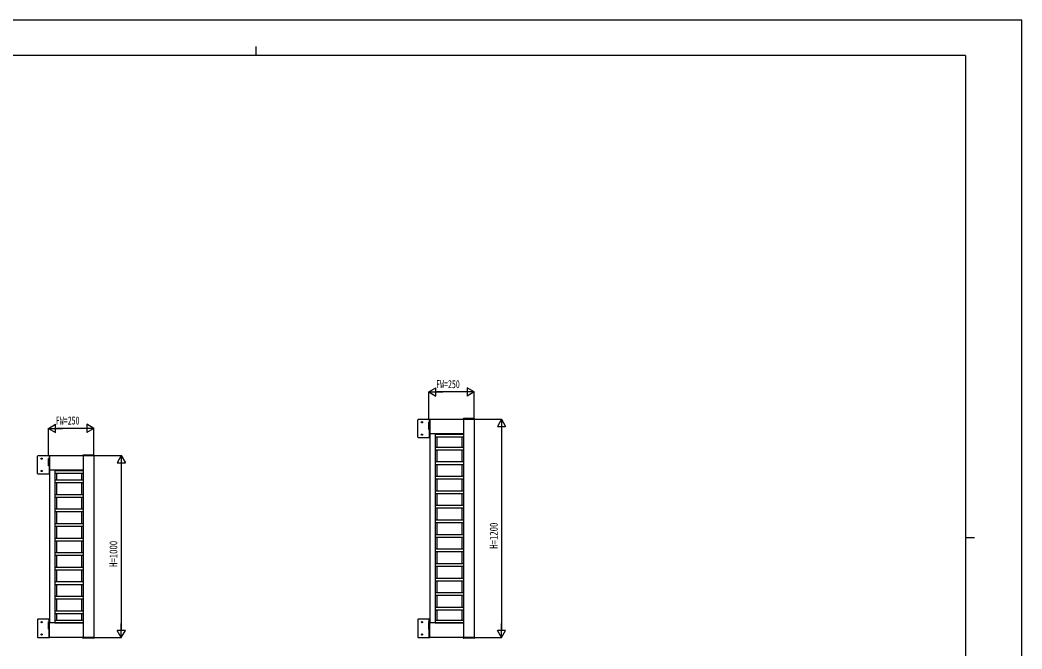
# Model space of a CAD drawing. Units: millimetres, scale not verified. Extents: x -4205 to 4205, y -2970 to 2970.
# Drawn here: x -1301 to 4205, y -488 to 2970 of the extents above; entities that cross this region are included whole.
import ezdxf
from ezdxf.enums import TextEntityAlignment as Align

# ---------------------------------------------------------------- set-up
doc = ezdxf.new("R2010")
doc.units = ezdxf.units.MM
doc.header["$LTSCALE"] = 20
for name, color, linetype in [('0-2_YKK_A1', 4, 'Continuous'), ('0-3_YKK_D', 6, 'Continuous'), ('0-4_YKK_ZWAK', 7, 'Continuous')]:
    doc.layers.add(name, color=color, linetype=linetype)
doc.styles.add('ＭＳ ゴシック', font='')
doc.styles.get('ＭＳ ゴシック').set_extended_font_data('MS Gothic')

msp = doc.modelspace()

# ---------------------------------------------------------------- linework, layer by layer
at = {"layer": '0-2_YKK_A1'}
for p, q in [((885.02, 676.5), (885.02, 772.5)), ((888.02, 775.5), (950.52, 775.5)), ((948.02, 775.5), (948.02, 673.5)), ((950.52, 775.5), (950.52, 673.5)), ((950.52, 775), (1195.52, 775)), ((950.52, 775), (1195.52, 775)), ((1134.02, 775), (1134.02, 777.5)), ((1134.02, 775), (1134.02, 777.5)), ((1195.02, 778.5), (1135.02, 778.5)), ((1195.02, 778.5), (1135.02, 778.5)), ((1135.02, 775), (1135.02, -425)), ((1135.02, 775), (1135.02, -425)), ((1195.02, 775), (1195.02, -425)), ((1195.02, 775), (1195.02, -425)), ((1196.02, 777.5), (1196.02, 775.5)), ((1196.02, 777.5), (1196.02, 775.5)), ((950.52, 673.5), (888.02, 673.5)), ((1135.02, 695), (950.52, 695)), ((950.52, 695), (950.52, -344.5)), ((980.52, 695), (980.52, -345)), ((980.52, 693.9), (1135.02, 693.9)), ((980.52, 678.9), (1135.02, 678.9)), ((989.32, 695), (989.32, 693.9)), ((989.32, 678.9), (989.32, 622.2)), ((1126.22, 695), (1126.22, 693.9)), ((1126.22, 678.9), (1126.22, 622.2)), ((980.52, 622.2), (1135.02, 622.2)), ((980.52, 607.2), (1135.02, 607.2)), ((989.32, 607.2), (989.32, 542.2)), ((1126.22, 607.2), (1126.22, 542.2)), ((-1204.98, 476.5), (-1204.98, 572.5)), ((-1201.98, 575.5), (-1139.48, 575.5)), ((-1141.98, 575.5), (-1141.98, 473.5)), ((-1139.48, 575.5), (-1139.48, 473.5)), ((-1139.48, 575), (-894.48, 575)), ((-1139.48, 575), (-894.48, 575)), ((-955.98, 575), (-955.98, 577.5)), ((-955.98, 575), (-955.98, 577.5)), ((-894.98, 578.5), (-954.98, 578.5)), ((-894.98, 578.5), (-954.98, 578.5)), ((-954.98, 575), (-954.98, -425)), ((-954.98, 575), (-954.98, -425)), ((-894.98, 575), (-894.98, -425)), ((-894.98, 575), (-894.98, -425)), ((-893.98, 577.5), (-893.98, 575.5)), ((-893.98, 577.5), (-893.98, 575.5)), ((980.52, 542.2), (1135.02, 542.2)), ((980.52, 527.2), (1135.02, 527.2)), ((989.32, 527.2), (989.32, 462.2)), ((1126.22, 527.2), (1126.22, 462.2)), ((-1139.48, 473.5), (-1201.98, 473.5)), ((-954.98, 495), (-1139.48, 495)), ((-1139.48, 495), (-1139.48, -344.5)), ((-1109.48, 495), (-1109.48, -345)), ((-1109.48, 493.9), (-954.98, 493.9)), ((-1109.48, 478.9), (-954.98, 478.9)), ((-1109.48, 442.2), (-954.98, 442.2)), ((-1100.68, 495), (-1100.68, 493.9)), ((-1100.68, 478.9), (-1100.68, 442.2)), ((-963.78, 495), (-963.78, 493.9)), ((-963.78, 478.9), (-963.78, 442.2)), ((980.52, 462.2), (1135.02, 462.2)), ((980.52, 447.2), (1135.02, 447.2)), ((989.32, 447.2), (989.32, 382.2)), ((1126.22, 447.2), (1126.22, 382.2)), ((-1109.48, 427.2), (-954.98, 427.2)), ((-1100.68, 427.2), (-1100.68, 362.2)), ((-963.78, 427.2), (-963.78, 362.2)), ((-1109.48, 362.2), (-954.98, 362.2)), ((-1109.48, 347.2), (-954.98, 347.2)), ((-1100.68, 347.2), (-1100.68, 282.2)), ((-963.78, 347.2), (-963.78, 282.2)), ((980.52, 382.2), (1135.02, 382.2)), ((980.52, 367.2), (1135.02, 367.2)), ((989.32, 367.2), (989.32, 302.2)), ((1126.22, 367.2), (1126.22, 302.2)), ((-1109.48, 282.2), (-954.98, 282.2)), ((980.52, 302.2), (1135.02, 302.2)), ((980.52, 287.2), (1135.02, 287.2)), ((989.32, 287.2), (989.32, 222.2)), ((1126.22, 287.2), (1126.22, 222.2)), ((-1109.48, 267.2), (-954.98, 267.2)), ((-1100.68, 267.2), (-1100.68, 202.2)), ((-963.78, 267.2), (-963.78, 202.2)), ((980.52, 222.2), (1135.02, 222.2)), ((-1109.48, 202.2), (-954.98, 202.2)), ((-1109.48, 187.2), (-954.98, 187.2)), ((-1100.68, 187.2), (-1100.68, 122.2)), ((-963.78, 187.2), (-963.78, 122.2)), ((980.52, 207.2), (1135.02, 207.2)), ((989.32, 207.2), (989.32, 142.2)), ((1126.22, 207.2), (1126.22, 142.2)), ((-1109.48, 122.2), (-954.98, 122.2)), ((980.52, 142.2), (1135.02, 142.2)), ((980.52, 127.2), (1135.02, 127.2)), ((989.32, 127.2), (989.32, 62.2)), ((1126.22, 127.2), (1126.22, 62.2)), ((-1109.48, 107.2), (-954.98, 107.2)), ((-1100.68, 107.2), (-1100.68, 42.2)), ((-963.78, 107.2), (-963.78, 42.2)), ((980.52, 62.2), (1135.02, 62.2)), ((-1109.48, 42.2), (-954.98, 42.2)), ((-1109.48, 27.2), (-954.98, 27.2)), ((-1100.68, 27.2), (-1100.68, -37.8)), ((-963.78, 27.2), (-963.78, -37.8)), ((980.52, 47.2), (1135.02, 47.2)), ((989.32, 47.2), (989.32, -17.8)), ((1126.22, 47.2), (1126.22, -17.8)), ((-1109.48, -37.8), (-954.98, -37.8)), ((-1109.48, -52.8), (-954.98, -52.8)), ((-1100.68, -52.8), (-1100.68, -117.8)), ((-963.78, -52.8), (-963.78, -117.8)), ((980.52, -17.8), (1135.02, -17.8)), ((980.52, -32.8), (1135.02, -32.8)), ((989.32, -32.8), (989.32, -97.8)), ((1126.22, -32.8), (1126.22, -97.8)), ((980.52, -97.8), (1135.02, -97.8)), ((-1109.48, -117.8), (-954.98, -117.8)), ((-1109.48, -132.8), (-954.98, -132.8)), ((-1100.68, -132.8), (-1100.68, -197.8)), ((-963.78, -132.8), (-963.78, -197.8)), ((980.52, -112.8), (1135.02, -112.8)), ((989.32, -112.8), (989.32, -177.8)), ((1126.22, -112.8), (1126.22, -177.8)), ((-1109.48, -197.8), (-954.98, -197.8)), ((-1109.48, -212.8), (-954.98, -212.8)), ((-1100.68, -212.8), (-1100.68, -277.8)), ((-963.78, -212.8), (-963.78, -277.8)), ((980.52, -177.8), (1135.02, -177.8)), ((980.52, -192.8), (1135.02, -192.8)), ((989.32, -192.8), (989.32, -257.8)), ((1126.22, -192.8), (1126.22, -257.8)), ((980.52, -257.8), (1135.02, -257.8)), ((980.52, -272.8), (1135.02, -272.8)), ((989.32, -272.8), (989.32, -329.5)), ((1126.22, -272.8), (1126.22, -329.5)), ((-1204.98, -326.5), (-1204.98, -422.5)), ((-1139.48, -323.5), (-1201.98, -323.5)), ((-1141.98, -425.5), (-1141.98, -323.5)), ((-1139.48, -425.5), (-1139.48, -323.5)), ((-1109.48, -277.8), (-954.98, -277.8)), ((-1109.48, -292.8), (-954.98, -292.8)), ((-1109.48, -329.5), (-954.98, -329.5)), ((-1100.68, -292.8), (-1100.68, -329.5)), ((-963.78, -292.8), (-963.78, -329.5)), ((885.02, -326.5), (885.02, -422.5)), ((950.52, -323.5), (888.02, -323.5)), ((948.02, -425.5), (948.02, -323.5)), ((950.52, -425.5), (950.52, -323.5)), ((980.52, -329.5), (1135.02, -329.5)), ((-954.98, -345), (-1139.48, -345)), ((-1109.48, -344.5), (-954.98, -344.5)), ((-1100.68, -344.5), (-1100.68, -345)), ((-963.78, -344.5), (-963.78, -345)), ((1135.02, -345), (950.52, -345)), ((980.52, -344.5), (1135.02, -344.5)), ((989.32, -344.5), (989.32, -345)), ((1126.22, -344.5), (1126.22, -345)), ((-1201.98, -425.5), (-1139.48, -425.5)), ((-894.98, -425), (-1139.48, -425)), ((-894.48, -425), (-1139.48, -425)), ((-955.98, -425), (-955.98, -427.5)), ((-955.98, -425), (-955.98, -427.5)), ((-894.98, -428.5), (-954.98, -428.5)), ((-894.98, -428.5), (-954.98, -428.5)), ((-893.98, -427.5), (-893.98, -425.5)), ((-893.98, -427.5), (-893.98, -425.5)), ((888.02, -425.5), (950.52, -425.5)), ((1195.02, -425), (950.52, -425)), ((1195.52, -425), (950.52, -425)), ((1134.02, -425), (1134.02, -427.5)), ((1134.02, -425), (1134.02, -427.5)), ((1195.02, -428.5), (1135.02, -428.5)), ((1195.02, -428.5), (1135.02, -428.5)), ((1196.02, -427.5), (1196.02, -425.5)), ((1196.02, -427.5), (1196.02, -425.5))]:
    msp.add_line(p, q, dxfattribs=at)
for points in [[(945.02, 759.5), (948.02, 759.5), (948.02, 719.5), (945.02, 719.5)], [(-1144.98, 559), (-1141.98, 559), (-1141.98, 519), (-1144.98, 519)], [(-1144.98, -339.5), (-1141.98, -339.5), (-1141.98, -379.5), (-1144.98, -379.5)], [(945.02, -339.5), (948.02, -339.5), (948.02, -379.5), (945.02, -379.5)]]:
    msp.add_lwpolyline(points, close=True, dxfattribs=at)
for centre in [(907.52, 758.5), (907.52, 690.5), (-1182.48, 558.5), (-1182.48, 490.5), (-1182.48, -340.5), (907.52, -340.5), (-1182.48, -408.5), (907.52, -408.5)]:
    msp.add_circle(centre, 3.5, dxfattribs=at)
for centre, radius, start, end in [((888.02, 772.5), 3, 90, 180), ((1135.02, 777.5), 1, 90, 180), ((1135.02, 777.5), 1, 90, 180), ((1195.02, 777.5), 1, 0, 90), ((1195.02, 777.5), 1, 0, 90), ((1195.52, 775.5), 0.5, 270, 0), ((1195.52, 775.5), 0.5, 270, 0), ((888.02, 676.5), 3, 180, 270), ((-1201.98, 572.5), 3, 90, 180), ((-954.98, 577.5), 1, 90, 180), ((-954.98, 577.5), 1, 90, 180), ((-894.98, 577.5), 1, 0, 90), ((-894.98, 577.5), 1, 0, 90), ((-894.48, 575.5), 0.5, 270, 0), ((-894.48, 575.5), 0.5, 270, 0), ((-1201.98, 476.5), 3, 180, 270), ((-1201.98, -326.5), 3, 90, 180), ((888.02, -326.5), 3, 90, 180), ((-1201.98, -422.5), 3, 180, 270), ((-954.98, -427.5), 1, 180, 270), ((-954.98, -427.5), 1, 180, 270), ((-894.98, -427.5), 1, 270, 0), ((-894.98, -427.5), 1, 270, 0), ((-894.48, -425.5), 0.5, 0, 90), ((-894.48, -425.5), 0.5, 0, 90), ((888.02, -422.5), 3, 180, 270), ((1135.02, -427.5), 1, 180, 270), ((1135.02, -427.5), 1, 180, 270), ((1195.02, -427.5), 1, 270, 0), ((1195.02, -427.5), 1, 270, 0), ((1195.52, -425.5), 0.5, 0, 90), ((1195.52, -425.5), 0.5, 0, 90)]:
    msp.add_arc(centre, radius, start, end, dxfattribs=at)
at = {"layer": '0-3_YKK_D'}
for p, q in [((945.02, 925), (983.99, 947.5)), ((983.99, 902.5), (983.99, 947.5)), ((1195.02, 925), (1156.05, 947.5)), ((1156.05, 947.5), (1156.05, 902.5)), ((945.02, 776), (945.02, 926)), ((945.02, 925), (983.99, 902.5)), ((945.02, 925), (1022.96, 925)), ((1150.02, 925), (990.02, 925)), ((1195.02, 925), (1117.08, 925)), ((1195.02, 925), (1156.05, 902.5)), ((1195.02, 776), (1195.02, 926)), ((1196.02, 775), (1346.02, 775)), ((1345.02, 775), (1322.52, 736.03)), ((1345.02, 775), (1367.52, 736.03)), ((1345.02, 775), (1345.02, 697.06)), ((-1144.98, 725), (-1106.01, 747.5)), ((-1144.98, 576), (-1144.98, 726)), ((-1144.98, 725), (-1106.01, 702.5)), ((-1144.98, 725), (-1067.04, 725)), ((-1106.01, 702.5), (-1106.01, 747.5)), ((-939.98, 725), (-1099.98, 725)), ((-894.98, 725), (-972.92, 725)), ((-894.98, 725), (-933.95, 747.5)), ((-933.95, 747.5), (-933.95, 702.5)), ((-894.98, 725), (-933.95, 702.5)), ((-894.98, 576), (-894.98, 726)), ((1322.52, 736.03), (1367.52, 736.03)), ((1345.02, 730), (1345.02, -380)), ((-893.98, 575), (-743.98, 575)), ((-744.98, 575), (-767.48, 536.03)), ((-744.98, 575), (-722.48, 536.03)), ((-744.98, 575), (-744.98, 497.06)), ((-767.48, 536.03), (-722.48, 536.03)), ((-744.98, 530), (-744.98, -380)), ((-744.98, -425), (-744.98, -347.06)), ((1345.02, -425), (1345.02, -347.06)), ((-893.98, -425), (-743.98, -425)), ((-744.98, -425), (-767.48, -386.03)), ((-722.48, -386.03), (-767.48, -386.03)), ((-744.98, -425), (-722.48, -386.03)), ((1196.02, -425), (1346.02, -425)), ((1345.02, -425), (1322.52, -386.03)), ((1367.52, -386.03), (1322.52, -386.03)), ((1345.02, -425), (1367.52, -386.03))]:
    msp.add_line(p, q, dxfattribs=at)
at = {"layer": '0-4_YKK_ZWAK'}
for p, q in [((-4.98, 2825), (-4.98, 2775)), ((3895.02, 2775), (-3904.98, 2775)), ((3895.02, 2775), (3895.02, -2525)), ((3895.02, 125), (3945.02, 125))]:
    msp.add_line(p, q, dxfattribs=at)
msp.add_lwpolyline([(-4205, -2970), (4205, -2970), (4205, 2970), (-4205, 2970)], close=True, dxfattribs=at)

# ---------------------------------------------------------------- texts
at = {"layer": '0-3_YKK_D', "style": 'ＭＳ ゴシック', "width": 0.6}
for p in [(986.02, 933), (-1103.98, 733)]:
    msp.add_text('FW=250', height=43.99, dxfattribs=at).set_placement(p, align=Align.BOTTOM_LEFT)
at = {"layer": '0-3_YKK_D', "style": 'ＭＳ ゴシック', "width": 0.8}
for s, p in [('H=1200', (1337.02, 63)), ('H=1000', (-752.98, -37))]:
    msp.add_text(s, height=43.99, rotation=90, dxfattribs=at).set_placement(p, align=Align.BOTTOM_LEFT)

doc.saveas('drawing.dxf')
